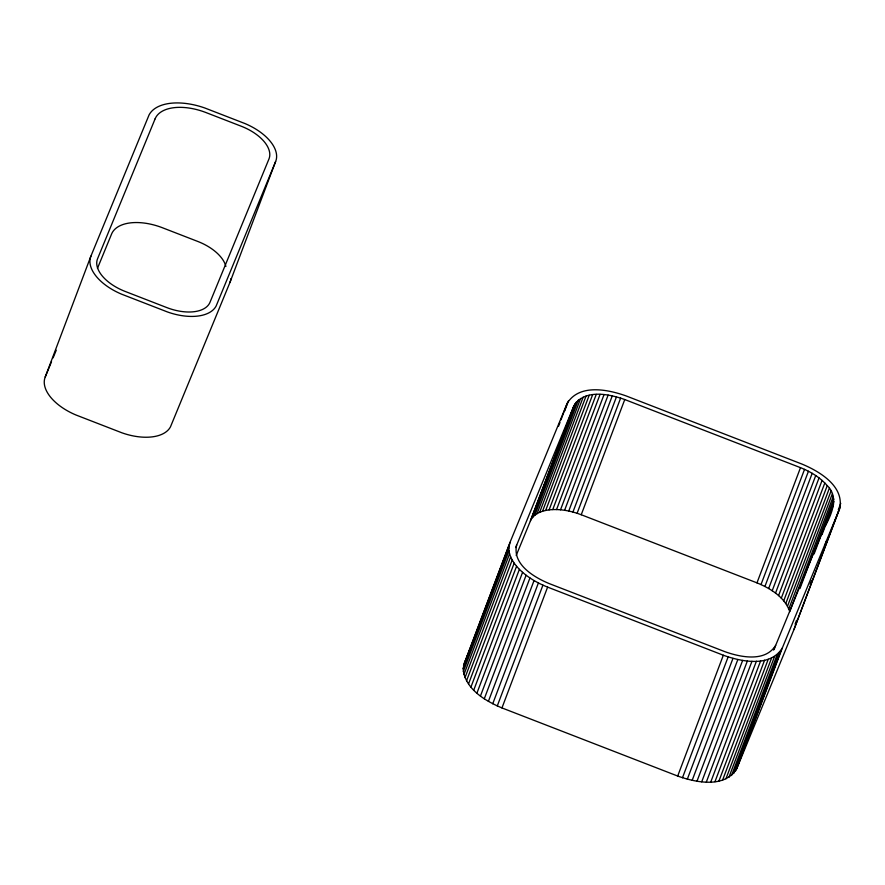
<?xml version="1.0" encoding="UTF-8"?>
<svg xmlns="http://www.w3.org/2000/svg" width="885" height="885" viewBox="0 0 885 885"><rect width="100%" height="100%" fill="white"/><g stroke="black" fill="none" stroke-linecap="round" stroke-linejoin="round"><path stroke-width="1.33" d="M463.176 668.662L464.337 663.241L509.981 542.428L567.252 403.206C579.398 383.57 607.995 389.455 626.237 395.971L801.976 464.083C819.521 471.373 844.766 486.374 839.6 508.775L793.945 629.589L736.674 768.811C724.527 788.447 695.931 782.561 677.689 776.045L501.961 707.934C485.135 700.854 464.713 688.851 463.176 668.662L508.831 547.848L509.981 542.428M825.672 525.391C831.989 513.4 838.98 496.795 827.243 485.633C820.13 477.391 810.538 471.65 800.494 467.667L624.766 399.544C609.046 393.936 584.388 388.858 573.922 405.795L515.678 547.572M516.652 545.005C512.194 564.32 533.943 577.252 549.076 583.536L724.815 651.648C740.535 657.267 765.193 662.345 775.658 645.408L832.929 506.187M793.945 629.589L840.407 506.143M45.246 376.966L44.836 378.127A45.113 24.437 20.7 0 0 75.833 414.943L121.876 432.798A45.113 24.437 20.7 0 0 170.484 426.824L229.978 282.37L276.043 160.406A45.113 24.437 20.7 0 0 245.034 123.579L204.911 108.025A51.817 28.066 20.7 0 0 149.089 114.884L90.901 256.152L45.246 376.966L51.529 361.699M90.901 256.152L90.491 257.314A45.113 24.437 20.7 0 0 121.488 294.13L167.53 311.985A45.113 24.437 20.7 0 0 216.139 306.011L275.622 161.557M229.978 282.37L230.388 281.209A45.113 24.437 20.7 0 0 230.897 278.686M463.519 665.874L509.174 545.06M463.309 671.582L508.963 550.769L508.831 547.848M463.917 674.602L509.572 553.789L508.963 550.769M558.512 426.338L559.973 422.488M560.946 419.921L567.252 403.206M564.652 411.038L568.535 400.75M465.001 677.689L510.656 556.875L509.572 553.789M466.539 680.819L512.194 560.006L510.656 556.875M468.519 683.961L514.174 563.148L512.194 560.006M516.198 555.47L530.392 520.988L573.922 405.795M530.392 520.988L575.018 403.671M531.498 518.864L532.991 516.928L576.511 401.735M532.991 516.928L534.861 515.181L578.381 399.987M470.931 687.081L516.574 566.267L514.174 563.148M534.861 515.181L537.084 513.643L580.615 398.449M537.084 513.643L539.651 512.338L583.171 397.144M473.74 690.156L519.384 569.343L516.574 566.267M539.651 512.338L542.527 511.264L586.047 396.071M542.527 511.264L545.68 510.446L589.211 395.252M476.915 693.154L522.57 572.341L519.384 569.343M545.68 510.446L549.098 509.882L592.629 394.688M480.444 696.041L526.099 575.228L522.57 572.341M549.098 509.882L552.738 509.583L596.258 394.389M484.283 698.785L529.938 577.971L526.099 575.228M552.738 509.583L556.554 509.55L600.085 394.356M556.554 509.55L560.526 509.782L604.046 394.588M488.398 701.374L534.042 580.56L529.938 577.971M560.526 509.782L564.608 510.269L608.128 395.075M492.735 703.774L538.39 582.961L534.042 580.56M564.608 510.269L568.756 511.021L612.287 395.827M497.27 705.964L542.925 585.151L538.39 582.961M568.756 511.021L572.938 512.028L616.469 396.834M501.961 707.934L547.605 587.12L542.925 585.151M572.938 512.028L577.108 513.267L620.639 398.073M577.108 513.267L581.235 514.738L624.766 399.544M677.689 776.045L723.333 655.232C741.575 661.748 770.171 667.633 782.318 647.997L839.6 508.775M682.468 777.76L728.123 656.947M833.283 496.397L789.752 611.59C784.785 597.098 770.437 588.414 756.974 582.861L800.494 467.667M687.313 779.198L732.968 658.385M761.011 584.554L804.531 469.36M764.917 586.434L808.447 471.24M692.17 780.36L737.825 659.546M768.656 588.514L812.187 473.32M696.982 781.234L742.637 660.42M772.207 590.737L815.738 475.544M701.716 781.809L747.371 660.995M775.514 593.116L819.045 477.922M706.318 782.075L751.973 661.261M778.557 595.605L822.077 480.411M710.755 782.03L756.409 661.217M781.3 598.183L824.82 482.989M714.969 781.676L760.624 660.863M783.723 600.827L827.243 485.633M785.792 603.526L829.322 488.332M718.93 781.024L764.585 660.21M787.506 606.225L831.026 491.031M722.591 780.072L768.246 659.259M788.823 608.924L832.354 493.73M773.59 650.088L774.552 647.521M774.209 649.247L775.658 645.408M725.932 778.833L771.587 658.02M799.952 588.591L833.814 498.996M728.908 777.318L774.563 656.504M814.1 553.988L833.924 501.518M822.021 534.64L833.637 503.919M731.486 775.537L777.141 654.723M733.654 773.512L779.309 652.699M735.391 771.255L781.046 650.453M736.674 768.811L782.318 647.997M795.095 624.157L796.555 620.308M810.151 584.321L811.611 580.46M825.207 544.474L826.667 540.624M838.316 509.771L840.75 503.344M53.1 357.883L56.242 350.239M97.472 268.332L111.598 233.994A44.67 24.194 20.7 0 1 162.453 227.755L197.842 241.472A37.966 20.565 20.7 0 1 225.874 266.485M464.337 663.241L473.265 641.525M474.316 638.97L475.887 635.142M581.235 514.738L756.974 582.861M547.605 587.12L723.333 655.232M155.129 118.8L97.582 258.685A37.966 20.565 20.7 0 0 125.15 291.43L166.789 307.582A37.966 20.565 20.7 0 0 210.011 302.272L268.94 159.023A37.966 20.565 20.7 0 0 241.373 126.278L205.984 112.561A44.67 24.194 20.7 0 0 155.129 118.8"/></g></svg>
